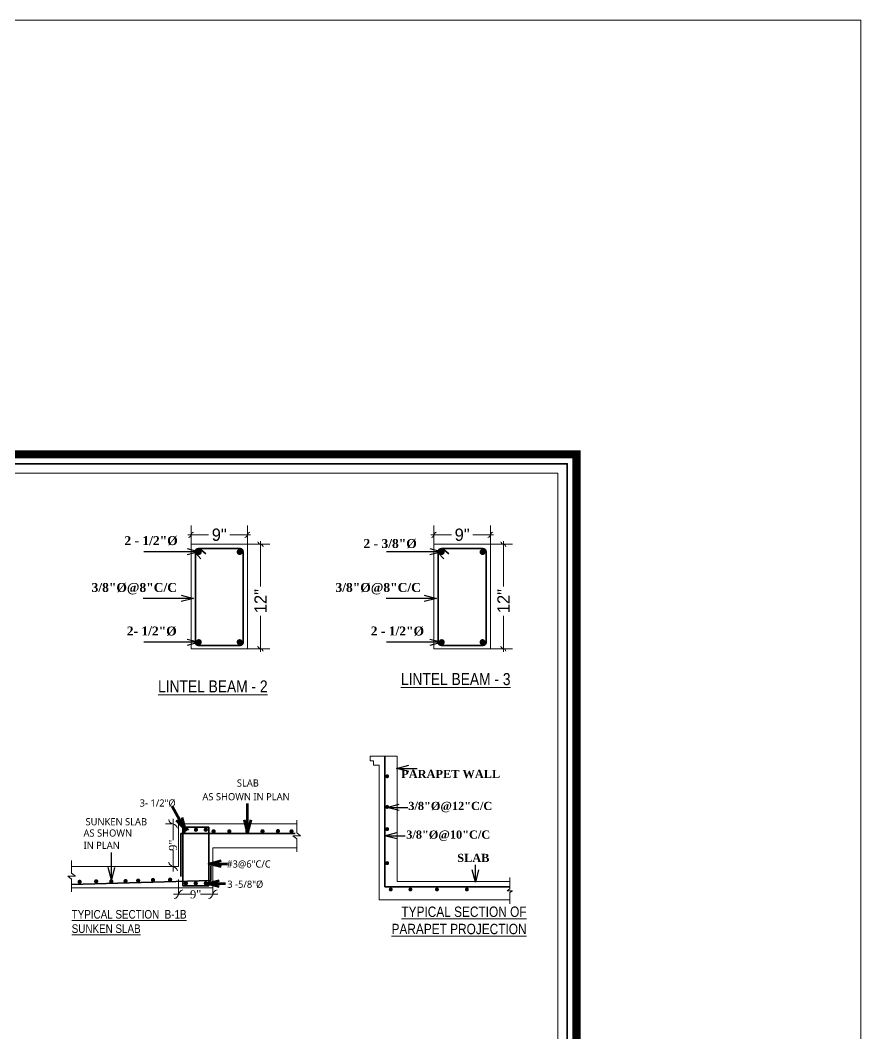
# Model space of a CAD drawing. Header units: inches. Extents: x 77090 to 90659, y -228139 to -226123.
# Drawn here: x 89838 to 90659, y -227114 to -226123 of the extents above; entities that cross this region are included whole.
import ezdxf

# ---------------------------------------------------------------- set-up
doc = ezdxf.new("R2010")
doc.units = ezdxf.units.IN
doc.header["$LTSCALE"] = 15
doc.header["$MEASUREMENT"] = 0
doc.header["$PDMODE"] = 66
doc.linetypes.add('ACAD_ISO02W100', pattern=[15, 12, -3])
doc.layers.get('0').update_dxf_attribs({"lineweight": 25})
doc.layers.get('Defpoints').update_dxf_attribs({"lineweight": 25})
for name, color, linetype, lineweight in [('DIM', 42, 'Continuous', 13), ('doted1', 30, 'ACAD_ISO02W100', 13), ('GRID', 8, 'Continuous', 13), ('HACH', 8, 'Continuous', 13), ('LAYER4', 3, 'Continuous', 5), ('level', 7, 'Continuous', 13), ('STEEL', 211, 'Continuous', 35), ('TEXTS', 41, 'Continuous', 13)]:
    doc.layers.add(name, color=color, linetype=linetype, lineweight=lineweight)
doc.styles.add('ADE', font='', dxfattribs={"height": 6})
doc.styles.add('farrukh', font='timesbd.ttf', dxfattribs={"height": 13})
doc.styles.get("Standard").update_dxf_attribs({"font": 'trebuc.ttf'})
doc.styles.add('style10', font='stylu.ttf', dxfattribs={"height": 12})
doc.styles.add('style4', font='times.ttf', dxfattribs={"height": 8})
doc.styles.add('XFINE', font='romans.shx')
doc.styles.get('ADE').set_extended_font_data('Arial Rounded MT Bold')
doc.dimstyles.new('Standard 1', dxfattribs={"dimtxt": 9, "dimasz": 8, "dimexe": 9, "dimexo": 9, "dimgap": 3, "dimtad": 1, "dimdec": 1, "dimlfac": -1, "dimzin": 3, "dimdsep": 46, "dimlunit": 4, "dimtxsty": 'XFINE', "dimblk": 'ARCHTICK', "dimcen": 0.09, "dimdle": 9, "dimclrd": 42, "dimclre": 6, "dimclrt": 7, "dimadec": 0, "dimazin": 0, "dimtfac": 1, "dimtdec": 1, "dimtofl": 0, "dimtmove": 2, "dimatfit": 3, "dimldrblk": 'ARCHTICK', "dimfxl": 0, "dimtolj": 1, "dimtzin": 0, "dimlwd": -1, "dimlwe": -1, "dimarcsym": 0})
doc.dimstyles.new('Standard$0', dxfattribs={"dimtxt": 10, "dimasz": 5, "dimexe": 6, "dimexo": 6, "dimgap": 3, "dimtad": 0, "dimdec": 0, "dimzin": 3, "dimdsep": 46, "dimlunit": 4, "dimtxsty": 'farrukh', "dimcen": 0.5, "dimdle": 5, "dimclrd": 256, "dimclre": 256, "dimclrt": 256, "dimadec": 0, "dimazin": 0, "dimtm": 1e-09, "dimtfac": 1, "dimtdec": 0, "dimtofl": 0, "dimtmove": 2, "dimatfit": 3, "dimfxl": 0, "dimfrac": 2, "dimtolj": 1, "dimtzin": 0, "dimlwd": -1, "dimlwe": -1, "dimarcsym": 0})
doc.dimstyles.new('STANDARD$7', dxfattribs={"dimtxt": 2, "dimasz": 3, "dimexe": 2, "dimexo": 1, "dimgap": 0.5, "dimtad": 3, "dimzin": 3, "dimdsep": 46, "dimlunit": 4, "dimtxsty": 'Standard', "dimcen": 0.0625, "dimclrd": 256, "dimclre": 256, "dimclrt": 256, "dimadec": 0, "dimazin": 0, "dimtfac": 1, "dimtmove": 0, "dimatfit": 3, "dimfxl": 0, "dimtolj": 1, "dimtzin": 0, "dimarcsym": 0})

# ---------------------------------------------------------------- blocks, each defined once
blk = doc.blocks.new('_Integral')
at = {"color": 0, "linetype": 'ByBlock', "lineweight": -2}
for centre, start, end in [((0.445, -0.091), 102, 168), ((-0.445, 0.091), 282, 348)]:
    blk.add_arc(centre, 0.454, start, end, dxfattribs=at)
blk = doc.blocks.new('*D96')
at = {"layer": 'Defpoints', "color": 0, "linetype": 'ByBlock'}
for p in [(90059.92, -226626.39), (90004.82, -226648.96), (90059.92, -226648.96)]:
    blk.add_point(p, dxfattribs=at)
at = {"layer": 'GRID', "linetype": 'ByBlock'}
for p, q in [((90004.82, -226639.96), (90004.82, -226617.39)), ((90059.92, -226639.96), (90059.92, -226617.39))]:
    blk.add_line(p, q, dxfattribs=at)
at = {"layer": 'GRID', "color": 42, "linetype": 'ByBlock'}
for p, q in [((90001.82, -226626.39), (90021.96, -226626.39)), ((90062.92, -226626.39), (90042.77, -226626.39))]:
    blk.add_line(p, q, dxfattribs=at)
at = {"layer": 'GRID', "color": 42, "linetype": 'ByBlock', "xscale": 7, "yscale": 7, "zscale": 7, "rotation": 180}
blk.add_blockref('_Integral', (90004.82, -226626.39), dxfattribs=at)
at = {"layer": 'GRID', "color": 42, "linetype": 'ByBlock', "xscale": 7, "yscale": 7, "zscale": 7}
blk.add_blockref('_Integral', (90059.92, -226626.39), dxfattribs=at)
at = {"layer": 'GRID', "color": 7, "linetype": 'ByBlock', "insert": (90032.37, -226626.39), "char_height": 12, "attachment_point": 5, "style": 'style10'}
blk.add_mtext('\\A1;9"', dxfattribs=at)
blk = doc.blocks.new('_ArchTick')
at = {"color": 0, "linetype": 'ByBlock', "lineweight": 5, "const_width": 0.15}
blk.add_lwpolyline([(-0.5, -0.5), (0.5, 0.5)], dxfattribs=at)
blk = doc.blocks.new('*D97')
at = {"layer": 'Defpoints', "color": 0, "linetype": 'ByBlock'}
for p in [(90050.51, -226635.65), (90072.72, -226635.65), (90050.88, -226737.76)]:
    blk.add_point(p, dxfattribs=at)
at = {"layer": 'GRID', "linetype": 'ByBlock'}
for p, q in [((90059.51, -226635.65), (90081.72, -226635.65)), ((90059.88, -226737.76), (90081.72, -226737.76))]:
    blk.add_line(p, q, dxfattribs=at)
at = {"layer": 'GRID', "color": 42, "linetype": 'ByBlock'}
for p, q in [((90072.72, -226632.65), (90072.72, -226676.91)), ((90072.72, -226740.76), (90072.72, -226705.48))]:
    blk.add_line(p, q, dxfattribs=at)
at = {"layer": 'GRID', "color": 42, "linetype": 'ByBlock', "xscale": 7, "yscale": 7, "zscale": 7}
for p, rotation in [((90072.72, -226635.65), 90), ((90072.72, -226737.76), 270)]:
    blk.add_blockref('_Integral', p, dxfattribs=dict(at, rotation=rotation))
at = {"layer": 'GRID', "color": 7, "linetype": 'ByBlock', "insert": (90072.75, -226691.19), "char_height": 12, "attachment_point": 5, "rotation": 90, "style": 'style10'}
blk.add_mtext('\\A1;12"', dxfattribs=at)
blk = doc.blocks.new('*D98')
at = {"layer": 'Defpoints', "color": 0, "linetype": 'ByBlock'}
for p in [(90297.33, -226626.39), (90242.23, -226648.96), (90297.33, -226648.96)]:
    blk.add_point(p, dxfattribs=at)
at = {"layer": 'GRID', "linetype": 'ByBlock'}
for p, q in [((90242.23, -226639.96), (90242.23, -226617.39)), ((90297.33, -226639.96), (90297.33, -226617.39))]:
    blk.add_line(p, q, dxfattribs=at)
at = {"layer": 'GRID', "color": 42, "linetype": 'ByBlock'}
for p, q in [((90239.23, -226626.39), (90259.37, -226626.39)), ((90300.33, -226626.39), (90280.18, -226626.39))]:
    blk.add_line(p, q, dxfattribs=at)
at = {"layer": 'GRID', "color": 42, "linetype": 'ByBlock', "xscale": 7, "yscale": 7, "zscale": 7, "rotation": 180}
blk.add_blockref('_Integral', (90242.23, -226626.39), dxfattribs=at)
at = {"layer": 'GRID', "color": 42, "linetype": 'ByBlock', "xscale": 7, "yscale": 7, "zscale": 7}
blk.add_blockref('_Integral', (90297.33, -226626.39), dxfattribs=at)
at = {"layer": 'GRID', "color": 7, "linetype": 'ByBlock', "insert": (90269.78, -226626.39), "char_height": 12, "attachment_point": 5, "style": 'style10'}
blk.add_mtext('\\A1;9"', dxfattribs=at)
blk = doc.blocks.new('*D99')
at = {"layer": 'Defpoints', "color": 0, "linetype": 'ByBlock'}
for p in [(90287.92, -226635.65), (90310.13, -226635.65), (90288.29, -226737.76)]:
    blk.add_point(p, dxfattribs=at)
at = {"layer": 'GRID', "linetype": 'ByBlock'}
for p, q in [((90296.92, -226635.65), (90319.13, -226635.65)), ((90297.29, -226737.76), (90319.13, -226737.76))]:
    blk.add_line(p, q, dxfattribs=at)
at = {"layer": 'GRID', "color": 42, "linetype": 'ByBlock'}
for p, q in [((90310.13, -226632.65), (90310.13, -226676.91)), ((90310.13, -226740.76), (90310.13, -226705.48))]:
    blk.add_line(p, q, dxfattribs=at)
at = {"layer": 'GRID', "color": 42, "linetype": 'ByBlock', "xscale": 7, "yscale": 7, "zscale": 7}
for p, rotation in [((90310.13, -226635.65), 90), ((90310.13, -226737.76), 270)]:
    blk.add_blockref('_Integral', p, dxfattribs=dict(at, rotation=rotation))
at = {"layer": 'GRID', "color": 7, "linetype": 'ByBlock', "insert": (90310.16, -226691.19), "char_height": 12, "attachment_point": 5, "rotation": 90, "style": 'style10'}
blk.add_mtext('\\A1;12"', dxfattribs=at)
blk = doc.blocks.new('*D402')
at = {"layer": 'Defpoints', "color": 0}
for p in [(89992.56, -226909.03), (89987.21, -226950.61), (89992.56, -226950.61)]:
    blk.add_point(p, dxfattribs=at)
at = {"layer": 'DIM'}
for p, q in [((89979.99, -226909.03), (89986.28, -226909.03)), ((89987.21, -226904.03), (89987.21, -226924.99)), ((89987.21, -226955.61), (89987.21, -226934.65)), ((89979.99, -226950.61), (89986.28, -226950.61))]:
    blk.add_line(p, q, dxfattribs=at)
at = {"layer": 'DIM', "xscale": 12, "yscale": 12, "zscale": 12}
for p, rotation in [((89987.21, -226909.03), 90), ((89987.21, -226950.61), 270)]:
    blk.add_blockref('_Integral', p, dxfattribs=dict(at, rotation=rotation))
at = {"layer": 'DIM', "insert": (89987.21, -226929.82), "char_height": 8, "attachment_point": 5, "rotation": 90, "style": 'style4'}
blk.add_mtext('\\A1;9"', dxfattribs=at)
blk = doc.blocks.new('*D403')
at = {"layer": 'Defpoints', "color": 0}
for p in [(89992.56, -226950.61), (90026.08, -226950.61), (90026.08, -226977.81)]:
    blk.add_point(p, dxfattribs=at)
at = {"layer": 'DIM'}
for p, q in [((89992.56, -226963.17), (89992.56, -226978.74)), ((90026.08, -226963.17), (90026.08, -226978.74)), ((89987.56, -226977.81), (90004.49, -226977.81)), ((90031.08, -226977.81), (90014.15, -226977.81))]:
    blk.add_line(p, q, dxfattribs=at)
at = {"layer": 'DIM', "xscale": 12, "yscale": 12, "zscale": 12, "rotation": 180}
blk.add_blockref('_Integral', (89992.56, -226977.81), dxfattribs=at)
at = {"layer": 'DIM', "xscale": 12, "yscale": 12, "zscale": 12}
blk.add_blockref('_Integral', (90026.08, -226977.81), dxfattribs=at)
at = {"layer": 'DIM', "insert": (90009.32, -226977.81), "char_height": 8, "attachment_point": 5, "style": 'style4'}
blk.add_mtext('\\A1;9"', dxfattribs=at)

msp = doc.modelspace()

# ---------------------------------------------------------------- linework, layer by layer
at = {"layer": 'doted1', "linetype": 'ByBlock', "ltscale": 0.3, "const_width": 8.01}
msp.add_lwpolyline([(88755.42, -227697.26), (88755.42, -226547.79), (90381.6, -226547.79), (90381.6, -227697.26)], close=True, dxfattribs=at)
at = {"layer": 'HACH', "ltscale": 10}
msp.add_lwpolyline([(77090.12, -226123.43), (90659.33, -226123.43), (90659.33, -228138.59), (77090.12, -228138.59)], close=True, dxfattribs=at)
at = {"layer": 'LAYER4'}
for p, q in [((90059.92, -226635.65), (90004.82, -226635.65)), ((90297.33, -226635.65), (90242.23, -226635.65)), ((90206.3, -226842.86), (90179.84, -226842.86)), ((90179.84, -226847.28), (90179.84, -226842.86)), ((90179.84, -226847.28), (90183.09, -226847.28)), ((90183.09, -226847.28), (90183.09, -226851.7)), ((90206.3, -226965.4), (90206.3, -226842.86)), ((90183.09, -226851.7), (90188.61, -226851.7)), ((90188.61, -226983.09), (90188.61, -226851.7)), ((89992.56, -226950.61), (89992.56, -226909.03)), ((89992.56, -226909.03), (90108.05, -226909.03)), ((90108.05, -226905.35), (90108.05, -226917.82)), ((90111.73, -226920.71), (90108.05, -226917.82)), ((90104.37, -226920.71), (90111.73, -226920.71)), ((90104.37, -226920.71), (90108.05, -226923.6)), ((90108.05, -226923.6), (90108.05, -226936.24)), ((90026.08, -226971.63), (90026.08, -226932.38)), ((90026.08, -226932.38), (90108.05, -226932.38)), ((89888.06, -226944.6), (89888.06, -226957.06)), ((89888.06, -226950.61), (89992.56, -226950.61)), ((89891.74, -226959.96), (89888.06, -226957.06)), ((89884.38, -226959.96), (89891.74, -226959.96)), ((89884.38, -226959.96), (89888.06, -226962.85)), ((89888.06, -226962.85), (89888.06, -226975.49)), ((90206.3, -226965.4), (90316.42, -226965.4)), ((89888.06, -226971.63), (90026.08, -226971.63)), ((90188.61, -226983.09), (90316.42, -226983.09))]:
    msp.add_line(p, q, dxfattribs=at)
for points in [[(90004.82, -226635.65), (90004.82, -226737.76), (90059.92, -226737.76), (90059.92, -226635.65)], [(90242.23, -226635.65), (90242.23, -226737.76), (90297.33, -226737.76), (90297.33, -226635.65)]]:
    msp.add_lwpolyline(points, dxfattribs=at)
at = {"layer": 'level'}
for p, q in [((90316.42, -226961.47), (90316.42, -226972.35)), ((90313.72, -226974.25), (90316.42, -226972.35)), ((90319.11, -226974.25), (90313.72, -226974.25)), ((90319.11, -226974.25), (90316.42, -226976.14)), ((90316.42, -226976.14), (90316.42, -226987.03))]:
    msp.add_line(p, q, dxfattribs=at)
at = {"layer": 'level', "linetype": 'ByBlock', "lineweight": 35, "ltscale": 0.1}
msp.add_lwpolyline([(88764.53, -227688.15), (88764.53, -226556.9), (90372.49, -226556.9), (90372.49, -227688.15)], close=True, dxfattribs=at)
at = {"layer": 'level', "ltscale": 0.25}
msp.add_lwpolyline([(88773.63, -227679.05), (88773.63, -226566), (90363.39, -226566), (90363.39, -227679.05)], close=True, dxfattribs=at)
at = {"layer": 'STEEL'}
for p, q in [((90013.13, -226639.84), (90019.25, -226645.04)), ((90250.54, -226639.84), (90256.66, -226645.04)), ((90009.01, -226643.92), (90014.37, -226649.76)), ((90246.42, -226643.92), (90251.78, -226649.76)), ((90194.25, -226970.44), (90194.25, -226842.86)), ((89994.68, -226918.44), (90106.74, -226918.44)), ((89994.68, -226918.44), (89994.68, -226960.45)), ((89996.88, -226969.53), (89996.88, -226914.33)), ((89996.88, -226915.18), (89999.21, -226917.95)), ((89998.98, -226912.23), (90022.11, -226912.23)), ((89999.99, -226912.23), (90002.32, -226914.99)), ((90022.11, -226969.53), (90022.11, -226912.23)), ((90024.08, -226964.21), (90024.08, -226950.02)), ((89888.06, -226968.33), (90024.08, -226964.21)), ((89996.88, -226969.53), (90022.11, -226969.53)), ((90194.25, -226970.44), (90316.42, -226970.44))]:
    msp.add_line(p, q, dxfattribs=at)
for points in [[(90052.67, -226639.84), (90012.07, -226639.84, 0.414214), (90009.01, -226642.9), (90009.01, -226731.58, 0.414214), (90012.07, -226734.64), (90052.67, -226734.64, 0.414214), (90055.73, -226731.58), (90055.73, -226642.9, 0.414214)], [(90290.08, -226639.84), (90249.48, -226639.84, 0.414214), (90246.42, -226642.9), (90246.42, -226731.58, 0.414214), (90249.48, -226734.64), (90290.08, -226734.64, 0.414214), (90293.14, -226731.58), (90293.14, -226642.9, 0.414214)]]:
    msp.add_lwpolyline(points, format="xyb", close=True, dxfattribs=at)
for points, const_width in [([(90010.96, -226643.2, 1), (90013.88, -226643.2, 1)], 2.92), ([(90053.78, -226643.2, -1), (90050.86, -226643.2, -1)], 2.92), ([(90248.37, -226643.2, 1), (90251.29, -226643.2, 1)], 2.92), ([(90291.19, -226643.2, -1), (90288.27, -226643.2, -1)], 2.92), ([(90010.96, -226731.29, -1), (90013.88, -226731.29, -1)], 2.92), ([(90053.78, -226731.29, 1), (90050.86, -226731.29, 1)], 2.92), ([(90248.37, -226731.29, -1), (90251.29, -226731.29, -1)], 2.92), ([(90291.19, -226731.29, 1), (90288.27, -226731.29, 1)], 2.92), ([(90195.57, -226862.4, 1), (90197.48, -226862.4, 1)], 1.91), ([(90195.57, -226892.39, 1), (90197.48, -226892.39, 1)], 1.91), ([(90000.16, -226914.56, -1), (89998.1, -226914.56, -1)], 2.06), ([(90010.64, -226914.68, -1), (90008.58, -226914.68, -1)], 2.06), ([(90020.26, -226914.68, -1), (90018.2, -226914.68, -1)], 2.06), ([(90027.86, -226916.25, -1), (90025.8, -226916.25, -1)], 2.06), ([(90043.24, -226916.25, -1), (90041.18, -226916.25, -1)], 2.06), ([(90060.92, -226916.25, -1), (90058.86, -226916.25, -1)], 2.06), ([(90075.69, -226916.25, -1), (90073.63, -226916.25, -1)], 2.06), ([(90090.76, -226915.99, -1), (90088.7, -226915.99, -1)], 2.06), ([(90104.07, -226916.25, -1), (90102.01, -226916.25, -1)], 2.06), ([(90195.57, -226914.08, 1), (90197.48, -226914.08, 1)], 1.91), ([(90195.57, -226947.3, 1), (90197.48, -226947.3, 1)], 1.91), ([(89896.98, -226965.64, 1), (89894.92, -226965.64, 1)], 2.06), ([(89913.14, -226965.2, 1), (89911.08, -226965.2, 1)], 2.06), ([(89927.87, -226965.2, 1), (89925.81, -226965.2, 1)], 2.06), ([(89941.8, -226964.91, 1), (89939.74, -226964.91, 1)], 2.06), ([(89954.21, -226964.44, 1), (89952.15, -226964.44, 1)], 2.06), ([(89968.63, -226963.82, 1), (89966.57, -226963.82, 1)], 2.06), ([(89985.37, -226963.51, 1), (89983.31, -226963.51, 1)], 2.06), ([(90000.72, -226967.08, 1), (89998.66, -226967.08, 1)], 2.06), ([(90010.44, -226967.08, 1), (90008.38, -226967.08, 1)], 2.06), ([(90020.26, -226967.08, 1), (90018.2, -226967.08, 1)], 2.06), ([(90199.05, -226973.07, 1), (90200.95, -226973.07, 1)], 1.91), ([(90218.27, -226973.07, 1), (90220.18, -226973.07, 1)], 1.91), ([(90244.18, -226973.07, 1), (90246.09, -226973.07, 1)], 1.91), ([(90273.44, -226973.07, 1), (90275.34, -226973.07, 1)], 1.91)]:
    msp.add_lwpolyline(points, format="xyb", close=True, dxfattribs=dict(at, const_width=const_width))
msp.add_arc((89998.98, -226914.33), 2.1, 90, 180, dxfattribs=at)

# ---------------------------------------------------------------- texts
at = {"layer": 'TEXTS'}
for s, height, p in [('SLAB', 6.998, (90049.58, -226872.51)), ('AS SHOWN IN PLAN', 6.9984, (90015.93, -226885.9)), ('3- 1/2"%%C ', 6.9984, (89954.62, -226892.04)), ('SUNKEN SLAB', 6.9984, (89901.69, -226910.35)), ('AS SHOWN ', 6.998, (89899.73, -226921.38)), ('IN PLAN', 6.998, (89899.73, -226933.42)), ('#3@6"C/C', 6.998, (90039.54, -226951.65)), ('3 -5/8"%%C ', 6.9984, (90040.25, -226971.41))]:
    msp.add_text(s, height=height, dxfattribs=at).set_placement(p)
at = {"layer": 'TEXTS', "char_height": 8.748, "width": 469.6338, "attachment_point": 1}
for s, insert in [('{\\fTimes New Roman|b1|i0|c0|p18;2 - 1/2"%%C}', (89939.66, -226627.69)), ('{\\fTimes New Roman|b1|i0|c0|p18;2 - 3/8"%%C}', (90173.32, -226630.56)), ('{\\fTimes New Roman|b1|i0|c0|p18;3/8"%%c@8"C/C}', (89907.62, -226673.49)), ('{\\fTimes New Roman|b1|i0|c0|p18;3/8"%%c@8"C/C}', (90145.99, -226673.49)), ('{\\fTimes New Roman|b1|i0|c0|p18;2- 1/2"%%C}', (89941.98, -226716.06)), ('{\\fTimes New Roman|b1|i0|c0|p18;2 - 1/2"%%C}', (90180.43, -226716.06))]:
    msp.add_mtext(s, dxfattribs=dict(at, insert=insert))
at = {"layer": 'TEXTS', "linetype": 'ByBlock', "style": 'ADE'}
for s, insert, char_height, width, attachment_point in [('{\\fTechnic|b0|i0|c2|p2;\\LLINTEL BEAM - 2}', (89972.59, -226768.7), 11.7573, 779.0059, 1), ('{\\fTechnic|b0|i0|c2|p2;\\LLINTEL BEAM - 3}', (90210, -226761.53), 11.7573, 779.0059, 1), ('{\\fTechnic|b0|i0|c2|p2;\\LTYPICAL SECTION  B-1B\\PSUNKEN SLAB }', (89888.17, -226993.18), 8.3981, 432.7811, 1), ('{\\fTechnic|b0|i0|c2|p2;\\LTYPICAL SECTION OF \\PPARAPET PROJECTION}', (90332.73, -226989.78), 10.1156, 521.2917, 3)]:
    msp.add_mtext(s, dxfattribs=dict(at, insert=insert, char_height=char_height, width=width, attachment_point=attachment_point))
at = {"layer": 'TEXTS', "char_height": 7.9716, "width": 313.5229, "attachment_point": 3, "style": 'style10'}
for s, insert in [('{\\fTimes New Roman|b1|i0|c0|p18;PARAPET WALL}', (90306.91, -226856.17)), ('{\\fTimes New Roman|b1|i0|c0|p18;3/8"%%c@12"C/C}', (90299.22, -226887.43)), ('{\\fTimes New Roman|b1|i0|c0|p18;3/8"%%C@10"C/C}', (90297.23, -226915.44)), ('{\\fTimes New Roman|b1|i0|c0|p18;SLAB}', (90296.42, -226938.23))]:
    msp.add_mtext(s, dxfattribs=dict(at, insert=insert))

# ---------------------------------------------------------------- dimensions: what is measured, and where the dimension line sits
at = {"layer": 'DIM'}
dim = msp.add_linear_dim(base=(89987.21, -226950.61), p1=(89992.56, -226909.03), p2=(89992.56, -226950.61), angle=90, text='9"', dimstyle='Standard$0', override={"dimasz": 12, "dimexe": 0.93, "dimexo": 12.5625, "dimgap": 0.09, "dimtad": 0, "dimzin": 0, "dimtxsty": 'style4', "dimblk1": 'Integral', "dimblk2": 'Integral', "dimsah": 1, "dimcen": 0.09, "dimtm": 0, "dimtmove": 0, "dimfrac": 0}, dxfattribs=at)
dim.commit()
dim.dimension.update_dxf_attribs({"geometry": '*D402', "text_midpoint": (89987.21, -226929.82)})
dim = msp.add_linear_dim(base=(90026.08, -226977.81), p1=(89992.56, -226950.61), p2=(90026.08, -226950.61), text='9"', dimstyle='Standard$0', override={"dimasz": 12, "dimexe": 0.93, "dimexo": 12.5625, "dimgap": 0.09, "dimzin": 0, "dimtxsty": 'style4', "dimblk1": 'Integral', "dimblk2": 'Integral', "dimsah": 1, "dimcen": 0.09, "dimtm": 0, "dimtmove": 0, "dimfrac": 0}, dxfattribs=at)
dim.commit()
dim.dimension.update_dxf_attribs({"geometry": '*D403', "text_midpoint": (90009.32, -226977.81)})
at = {"layer": 'GRID', "linetype": 'ByBlock'}
for base, p1, p2, picture, middle in [((90059.92, -226626.39), (90004.82, -226648.96), (90059.92, -226648.96), '*D96', (90032.37, -226626.39)), ((90297.33, -226626.39), (90242.23, -226648.96), (90297.33, -226648.96), '*D98', (90269.78, -226626.39))]:
    dim = msp.add_linear_dim(base=base, p1=p1, p2=p2, text='9"', dimstyle='Standard 1', override={"dimasz": 7, "dimtxsty": 'style10', "dimblk1": 'Integral', "dimblk2": 'Integral', "dimsah": 1, "dimdle": 3, "dimclre": 256}, dxfattribs=at)
    dim.commit()
    dim.dimension.update_dxf_attribs({"geometry": picture, "text_midpoint": middle, "dimtype": 128})
for base, p1, p2, picture, middle in [((90072.72, -226635.65), (90050.88, -226737.76), (90050.51, -226635.65), '*D97', (90072.75, -226691.19)), ((90310.13, -226635.65), (90288.29, -226737.76), (90287.92, -226635.65), '*D99', (90310.16, -226691.19))]:
    dim = msp.add_linear_dim(base=base, p1=p1, p2=p2, angle=90, text='12"', dimstyle='Standard 1', override={"dimasz": 7, "dimtxsty": 'style10', "dimblk1": 'Integral', "dimblk2": 'Integral', "dimsah": 1, "dimdle": 3, "dimclre": 256}, dxfattribs=at)
    dim.commit()
    dim.dimension.update_dxf_attribs({"geometry": picture, "text_midpoint": middle, "dimtype": 128})

# ---------------------------------------------------------------- leaders
at = {"layer": 'TEXTS'}
for points, override in [([(90012.9, -226642.99), (89958.59, -226642.99)], {"dimtxt": 8, "dimasz": 12, "dimexe": 3, "dimexo": 3, "dimgap": 0.09, "dimtad": 0, "dimdec": 3, "dimzin": 0, "dimcen": 3, "dimdle": 3, "dimclrd": 0, "dimclre": 0, "dimclrt": 0, "dimtdec": 3, "dimtmove": 1, "dimldrblk": 'Open30', "dimfrac": 1}), ([(90250.31, -226642.99), (90196, -226642.99)], {"dimtxt": 8, "dimasz": 12, "dimexe": 3, "dimexo": 3, "dimgap": 0.09, "dimtad": 0, "dimdec": 3, "dimzin": 0, "dimcen": 3, "dimdle": 3, "dimclrd": 0, "dimclre": 0, "dimclrt": 0, "dimtdec": 3, "dimtmove": 1, "dimldrblk": 'Open30', "dimfrac": 1}), ([(90007.15, -226688.49), (89957.98, -226688.49)], {"dimtxt": 8, "dimasz": 12, "dimexe": 3, "dimexo": 3, "dimgap": 0.09, "dimtad": 0, "dimdec": 3, "dimzin": 0, "dimcen": 3, "dimdle": 3, "dimclrd": 0, "dimclre": 0, "dimclrt": 0, "dimtdec": 3, "dimtmove": 1, "dimldrblk": 'Open30', "dimfrac": 1}), ([(90244.56, -226688.49), (90195.39, -226688.49)], {"dimtxt": 8, "dimasz": 12, "dimexe": 3, "dimexo": 3, "dimgap": 0.09, "dimtad": 0, "dimdec": 3, "dimzin": 0, "dimcen": 3, "dimdle": 3, "dimclrd": 0, "dimclre": 0, "dimclrt": 0, "dimtdec": 3, "dimtmove": 1, "dimldrblk": 'Open30', "dimfrac": 1}), ([(90012.9, -226731.37), (89958.59, -226731.37)], {"dimtxt": 8, "dimasz": 12, "dimexe": 3, "dimexo": 3, "dimgap": 0.09, "dimtad": 0, "dimdec": 3, "dimzin": 0, "dimcen": 3, "dimdle": 3, "dimclrd": 0, "dimclre": 0, "dimclrt": 0, "dimtdec": 3, "dimtmove": 1, "dimldrblk": 'Open30', "dimfrac": 1}), ([(90250.31, -226731.37), (90196, -226731.37)], {"dimtxt": 8, "dimasz": 12, "dimexe": 3, "dimexo": 3, "dimgap": 0.09, "dimtad": 0, "dimdec": 3, "dimzin": 0, "dimcen": 3, "dimdle": 3, "dimclrd": 0, "dimclre": 0, "dimclrt": 0, "dimtdec": 3, "dimtmove": 1, "dimldrblk": 'Open30', "dimfrac": 1}), ([(90205.51, -226854.73), (90225.89, -226854.73)], {"dimtxt": 8, "dimasz": 12, "dimexe": 3, "dimexo": 3, "dimgap": 0.25, "dimtad": 0, "dimdec": 3, "dimzin": 0, "dimcen": 3, "dimdle": 3, "dimclrd": 0, "dimclre": 0, "dimclrt": 0, "dimtdec": 3, "dimtmove": 1, "dimldrblk": 'Open30', "dimfrac": 1}), ([(90060.06, -226917.04), (90060.06, -226889.12)], {"dimtxt": 9, "dimasz": 12, "dimexe": 0.93, "dimexo": 12.5625, "dimgap": 0.09, "dimtad": 0, "dimdec": 3, "dimzin": 0, "dimcen": 0.09, "dimtdec": 3, "dimtofl": 0, "dimldrblk": 'Open30', "dimlwd": 65535, "dimlwe": 65535}), ([(89998.98, -226914.73), (89986.53, -226892.21)], {"dimtxt": 9, "dimasz": 12, "dimexe": 0, "dimexo": 7.3125, "dimgap": 0.09, "dimtad": 0, "dimdec": 3, "dimzin": 0, "dimcen": 0.5, "dimtdec": 3, "dimtofl": 0, "dimldrblk": 'Open30', "dimlwd": 65535, "dimlwe": 65535}), ([(90196.2, -226892.8), (90216.58, -226892.8)], {"dimtxt": 8, "dimasz": 12, "dimexe": 3, "dimexo": 3, "dimgap": 0.25, "dimtad": 0, "dimdec": 3, "dimzin": 0, "dimcen": 3, "dimdle": 3, "dimclrd": 0, "dimclre": 0, "dimclrt": 0, "dimtdec": 3, "dimtmove": 1, "dimldrblk": 'Open30', "dimfrac": 1}), ([(90193.86, -226920.57), (90214.24, -226920.57)], {"dimtxt": 8, "dimasz": 12, "dimexe": 3, "dimexo": 3, "dimgap": 0.25, "dimtad": 0, "dimdec": 3, "dimzin": 0, "dimcen": 3, "dimdle": 3, "dimclrd": 0, "dimclre": 0, "dimclrt": 0, "dimtdec": 3, "dimtmove": 1, "dimldrblk": 'Open30', "dimfrac": 1}), ([(89927.01, -226963.69), (89927.01, -226937.09)], {"dimtxt": 8, "dimasz": 12, "dimexe": 3, "dimexo": 3, "dimgap": 0.09, "dimtad": 0, "dimdec": 3, "dimzin": 0, "dimcen": 3, "dimdle": 3, "dimclrd": 0, "dimclre": 0, "dimclrt": 0, "dimtdec": 3, "dimtmove": 1, "dimldrblk": 'Open30', "dimfrac": 1}), ([(90022.11, -226947.87), (90040.4, -226947.87)], {"dimtxt": 9, "dimasz": 12, "dimexe": 0, "dimexo": 7.3125, "dimgap": 0.09, "dimtad": 0, "dimdec": 3, "dimzin": 0, "dimcen": 0.5, "dimtdec": 3, "dimtofl": 0, "dimldrblk": 'Open30', "dimlwd": 65535, "dimlwe": 65535}), ([(90282.7, -226965.98), (90282.7, -226948.97)], {"dimtxt": 8, "dimasz": 12, "dimexe": 3, "dimexo": 3, "dimgap": 0.25, "dimtad": 0, "dimdec": 3, "dimzin": 0, "dimcen": 3, "dimdle": 3, "dimclrd": 0, "dimclre": 0, "dimclrt": 0, "dimtdec": 3, "dimtmove": 1, "dimldrblk": 'Open30', "dimfrac": 1}), ([(90020.3, -226967.4), (90038.59, -226967.4)], {"dimtxt": 9, "dimasz": 12, "dimexe": 0, "dimexo": 7.3125, "dimgap": 0.09, "dimtad": 0, "dimdec": 3, "dimzin": 0, "dimcen": 0.5, "dimtdec": 3, "dimtofl": 0, "dimldrblk": 'Open30', "dimlwd": 65535, "dimlwe": 65535})]:
    msp.add_leader(points, dimstyle='STANDARD$7', override=override, dxfattribs=at)

doc.saveas('drawing.dxf')
